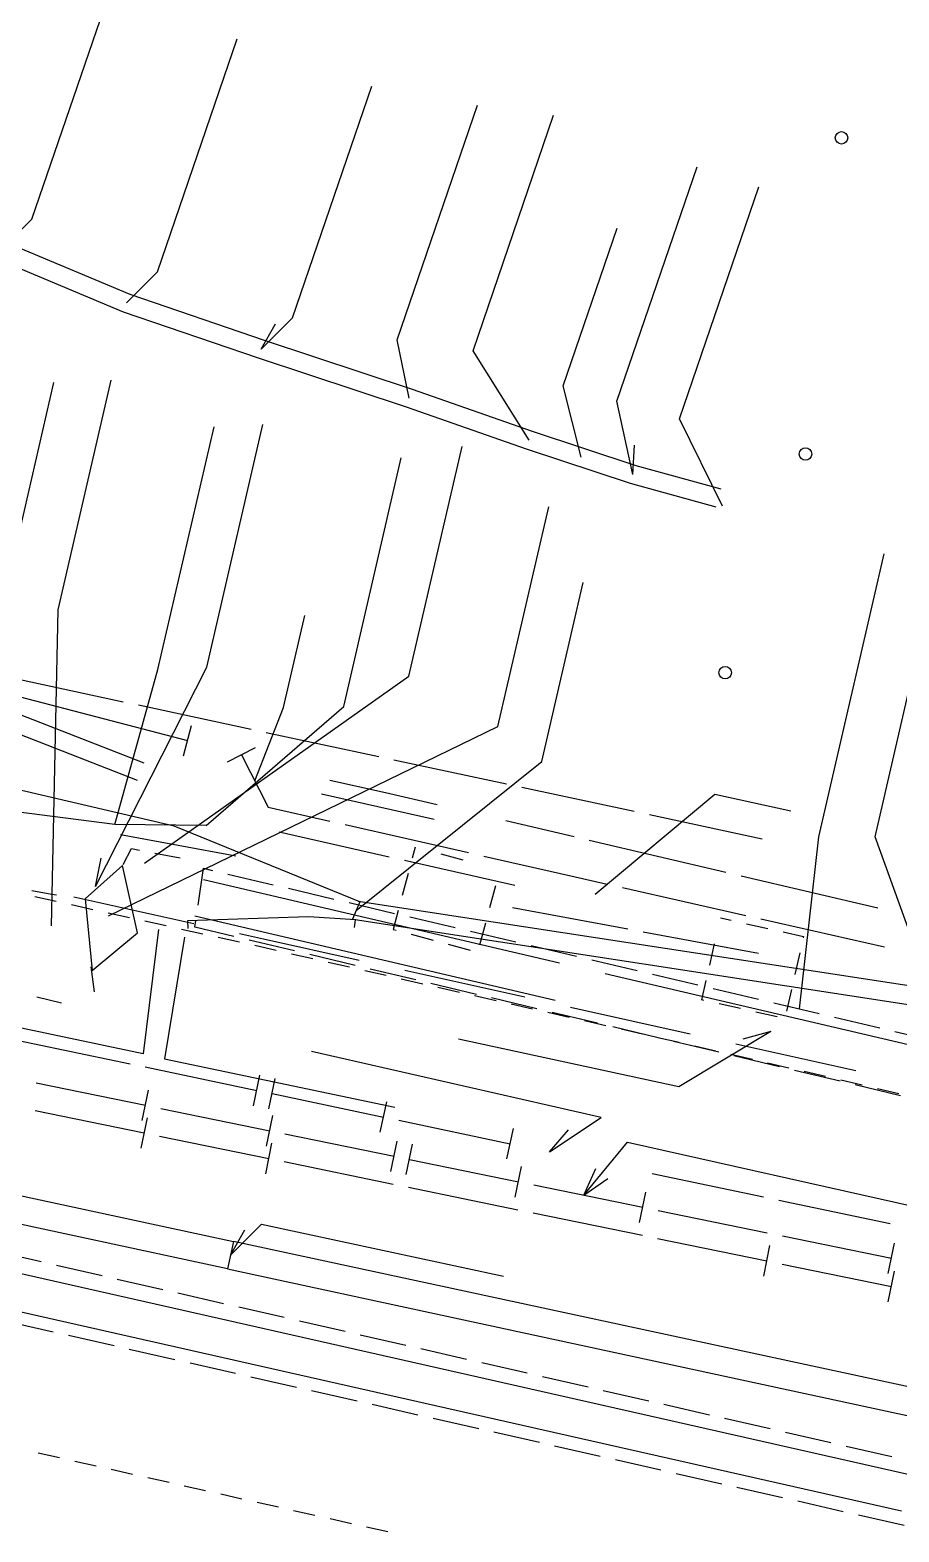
# Model space of a CAD drawing. Header units: metres. Extents: x 3206 to 3701, y 9896 to 11410.
# Drawn here: x 3470.11 to 3498, y 10823.98 to 10872.19 of the extents above; entities that cross this region are included whole.
import ezdxf

# ---------------------------------------------------------------- set-up
doc = ezdxf.new("R2010")
doc.units = ezdxf.units.M
for name, color, linetype in [('CURB', 7, 'Continuous'), ('ELECTR_CABLE', 7, 'Continuous'), ('GAS', 7, 'Continuous'), ('SEWER', 7, 'Continuous'), ('WATER_PIPELINE', 7, 'Continuous')]:
    doc.layers.add(name, color=color, linetype=linetype)

# ---------------------------------------------------------------- blocks, each defined once
blk = doc.blocks.new('МОЖЖЕВЕЛЬНИК_СКАЛЬНЫЙ')
blk.add_circle((0, 0), 0.2)

msp = doc.modelspace()

# ---------------------------------------------------------------- linework, layer by layer
at = {"layer": 'CURB'}
for points in [[(3482.474, 10845.958), (3482.379, 10845.604)], [(3484.018, 10845.543), (3483.311, 10845.733)], [(3482.249, 10845.121), (3482.059, 10844.414)], [(3484.868, 10844.021), (3485.058, 10844.728)], [(3470.262, 10844.379), (3470.952, 10844.226)], [(3471.44, 10844.118), (3472.129, 10843.965)], [(3472.617, 10843.857), (3473.306, 10843.704)], [(3481.929, 10843.931), (3481.765, 10843.32), (3481.861, 10843.294)], [(3473.795, 10843.596), (3474.484, 10843.443)], [(3474.972, 10843.334), (3475.661, 10843.182)], [(3484.548, 10842.831), (3484.738, 10843.538)], [(3492.274, 10843.69), (3492.619, 10843.613)], [(3493.107, 10843.504), (3493.797, 10843.349)], [(3476.149, 10843.073), (3476.838, 10842.92)], [(3477.326, 10842.811), (3478.015, 10842.654)], [(3482.344, 10843.164), (3483.051, 10842.974)], [(3483.534, 10842.845), (3484.241, 10842.654)], [(3491.927, 10842.169), (3492.084, 10842.858)], [(3494.285, 10843.24), (3494.933, 10843.095), (3494.924, 10843.054)], [(3478.502, 10842.543), (3479.19, 10842.386)], [(3494.815, 10842.566), (3494.66, 10841.876)], [(3479.678, 10842.274), (3480.366, 10842.117)], [(3480.854, 10842.006), (3481.542, 10841.849)], [(3482.029, 10841.737), (3482.717, 10841.58)], [(3483.205, 10841.469), (3483.893, 10841.311)], [(3491.738, 10841.043), (3491.673, 10841.058), (3491.816, 10841.682)], [(3494.551, 10841.388), (3494.396, 10840.698)], [(3484.381, 10841.2), (3485.069, 10841.043)], [(3485.556, 10840.931), (3486.245, 10840.774)], [(3492.916, 10840.78), (3492.226, 10840.934)], [(3486.732, 10840.663), (3487.42, 10840.506)], [(3487.908, 10840.394), (3488.596, 10840.237)], [(3494.093, 10840.516), (3493.404, 10840.67)], [(3489.083, 10840.126), (3489.772, 10839.969)], [(3490.259, 10839.857), (3490.947, 10839.7)], [(3491.435, 10839.588), (3492.122, 10839.428)], [(3492.609, 10839.314), (3493.297, 10839.154)], [(3493.784, 10839.041), (3494.471, 10838.881)], [(3494.958, 10838.767), (3495.646, 10838.607)], [(3496.133, 10838.493), (3496.82, 10838.333)], [(3497.307, 10838.22), (3497.995, 10838.06)], [(3471.061, 10826.356), (3470.378, 10826.51)], [(3472.232, 10826.093), (3471.549, 10826.247)], [(3473.403, 10825.829), (3472.72, 10825.983)], [(3474.574, 10825.565), (3473.891, 10825.719)], [(3475.744, 10825.301), (3475.061, 10825.455)], [(3476.915, 10825.037), (3476.232, 10825.191)], [(3478.086, 10824.773), (3477.403, 10824.927)], [(3479.257, 10824.509), (3478.574, 10824.663)], [(3480.428, 10824.245), (3479.744, 10824.399)], [(3481.598, 10823.981), (3480.915, 10824.135)]]:
    msp.add_lwpolyline(points, dxfattribs=at)
at = {"layer": 'ELECTR_CABLE'}
for points in [[(3426.522, 10877.063), (3428.865, 10876.059), (3434.582, 10875.292), (3444.36, 10872.758), (3455.1, 10869.958), (3460.236, 10868.603), (3464.705, 10866.89), (3469.279, 10865.399), (3473.311, 10863.708), (3477.63, 10862.232), (3482.381, 10860.662), (3486.231, 10859.312), (3489.551, 10858.215), (3492.283, 10857.467)], [(3426.286, 10876.512), (3428.704, 10875.476), (3434.466, 10874.703), (3444.209, 10872.177), (3454.948, 10869.377), (3460.052, 10868.032), (3464.504, 10866.325), (3469.07, 10864.836), (3473.098, 10863.147), (3477.439, 10861.663), (3482.188, 10860.094), (3486.038, 10858.744), (3489.378, 10857.64), (3492.125, 10856.888)], [(3469.174, 10865.118), (3470.174, 10866.118), (3472.734, 10873.607)], [(3473.204, 10863.428), (3474.204, 10864.428), (3476.762, 10871.91)], [(3477.534, 10861.948), (3478.534, 10862.948), (3481.078, 10870.39)], [(3482.284, 10860.378), (3481.9, 10862.249), (3484.474, 10869.778)], [(3486.134, 10859.028), (3484.333, 10861.896), (3486.918, 10869.459)], [(3489.464, 10857.928), (3488.951, 10860.274), (3491.522, 10867.797)], [(3492.333, 10856.911), (3490.96, 10859.709), (3493.504, 10867.152)], [(3487.799, 10858.478), (3487.223, 10860.767), (3488.955, 10865.832)], [(3477.534, 10861.948), (3477.994, 10862.761)], [(3469.663, 10847.091), (3469.099, 10853.176), (3470.88, 10860.88)], [(3472.831, 10846.689), (3474.219, 10851.663), (3476.021, 10859.457)], [(3489.464, 10857.928), (3489.516, 10858.86)], [(3475.762, 10846.654), (3480.184, 10850.479), (3482.029, 10858.462)], [(3480.582, 10843.925), (3486.538, 10848.708), (3487.868, 10854.46)], [(3461.701, 10849.34), (3462.246, 10853.167), (3473.765, 10848.667)], [(3477.33, 10848.09), (3478.253, 10850.439), (3478.936, 10853.395)], [(3462.295, 10849.256), (3462.734, 10852.333), (3473.547, 10848.109)], [(3499.12, 10841.08), (3497.237, 10846.294), (3498.567, 10852.046)], [(3467.33, 10851.43), (3475.17, 10849.38)], [(3469.494, 10851.405), (3473.106, 10850.63)], [(3473.594, 10850.526), (3477.206, 10849.751)], [(3480.696, 10844.203), (3474.737, 10846.639), (3462.593, 10849.467), (3462.067, 10849.591)], [(3475.044, 10848.896), (3475.296, 10849.864)], [(3477.694, 10849.646), (3481.306, 10848.871)], [(3476.455, 10848.702), (3477.345, 10849.158)], [(3476.9, 10848.93), (3477.76, 10847.25)], [(3481.794, 10848.767), (3485.406, 10847.992)], [(3479.731, 10848.116), (3481.517, 10847.718), (3483.175, 10847.33)], [(3479.463, 10847.669), (3483.086, 10846.863)], [(3485.894, 10847.887), (3489.506, 10847.113)], [(3488.249, 10844.452), (3492.089, 10847.662), (3494.532, 10847.124)], [(3477.76, 10847.25), (3479.74, 10846.799)], [(3472.831, 10846.689), (3469.663, 10847.091)], [(3475.762, 10846.654), (3472.831, 10846.689)], [(3480.228, 10846.688), (3484.187, 10845.787)], [(3485.381, 10846.814), (3487.574, 10846.3)], [(3489.994, 10847.008), (3493.606, 10846.233)], [(3473.015, 10846.367), (3476.718, 10845.678)], [(3481.643, 10845.644), (3478.105, 10846.448)], [(3488.061, 10846.186), (3492.447, 10845.16)], [(3485.668, 10844.73), (3482.13, 10845.534)], [(3484.675, 10845.676), (3487.47, 10845.04), (3488.635, 10844.776)], [(3492.934, 10845.046), (3497.32, 10844.019)], [(3471.523, 10844.366), (3475.37, 10843.514)], [(3489.123, 10844.665), (3493.084, 10843.767)], [(3480.696, 10844.203), (3480.468, 10843.647)], [(3499.162, 10841.377), (3480.641, 10844.221)], [(3485.599, 10844.025), (3489.302, 10843.336)], [(3480.568, 10843.625), (3479.055, 10843.72), (3475.17, 10843.602)], [(3475.17, 10843.602), (3475.178, 10843.352)], [(3480.55, 10843.627), (3480.512, 10843.38)], [(3499.071, 10840.784), (3480.55, 10843.628)], [(3493.571, 10843.657), (3497.532, 10842.759)], [(3476.835, 10843.19), (3477.608, 10843.019), (3480.681, 10842.335)], [(3489.794, 10843.245), (3493.497, 10842.555)], [(3482.146, 10842.009), (3485.992, 10841.154)], [(3487.456, 10840.828), (3491.302, 10839.972)], [(3492.766, 10839.646), (3496.613, 10838.791)]]:
    msp.add_lwpolyline(points, dxfattribs=at)
at = {"layer": 'GAS'}
for points in [[(3469.747, 10839.761), (3473.324, 10839.009)], [(3486.788, 10836.178), (3488.44, 10837.282), (3479.151, 10839.403)], [(3473.813, 10838.906), (3477.39, 10838.154)], [(3477.287, 10837.664), (3477.493, 10838.643)], [(3477.777, 10837.562), (3477.983, 10838.54)], [(3470.315, 10838.396), (3473.816, 10837.677)], [(3473.715, 10837.188), (3473.916, 10838.167)], [(3477.88, 10838.051), (3481.457, 10837.299)], [(3470.274, 10837.51), (3473.781, 10836.789)], [(3474.306, 10837.577), (3477.807, 10836.859)], [(3481.354, 10836.809), (3481.56, 10837.788)], [(3473.68, 10836.299), (3473.881, 10837.279)], [(3477.706, 10836.369), (3477.907, 10837.348)], [(3481.946, 10837.196), (3485.523, 10836.444)], [(3474.27, 10836.688), (3477.777, 10835.967)], [(3478.296, 10836.758), (3481.797, 10836.04)], [(3481.697, 10835.55), (3481.898, 10836.53)], [(3485.42, 10835.955), (3485.626, 10836.933)], [(3486.788, 10836.178), (3487.397, 10836.886)], [(3477.676, 10835.478), (3477.877, 10836.457)], [(3482.187, 10835.45), (3482.387, 10836.429)], [(3487.892, 10834.79), (3489.292, 10836.491), (3498.547, 10834.418)], [(3478.266, 10835.867), (3481.773, 10835.146)], [(3482.287, 10835.939), (3485.788, 10835.221)], [(3485.687, 10834.731), (3485.888, 10835.711)], [(3487.892, 10834.79), (3488.27, 10835.643)], [(3486.278, 10835.121), (3489.778, 10834.402)], [(3487.892, 10834.79), (3488.657, 10835.326)], [(3490.079, 10835.486), (3493.656, 10834.734)], [(3482.263, 10835.045), (3485.769, 10834.324)], [(3489.678, 10833.913), (3489.879, 10834.892)], [(3494.145, 10834.631), (3497.722, 10833.879)], [(3486.259, 10834.224), (3489.765, 10833.503)], [(3490.268, 10834.302), (3493.769, 10833.584)], [(3490.255, 10833.402), (3493.761, 10832.681)], [(3493.66, 10832.191), (3493.862, 10833.171)], [(3494.259, 10833.483), (3497.76, 10832.765)], [(3497.659, 10832.275), (3497.86, 10833.255)], [(3494.251, 10832.581), (3497.757, 10831.86)], [(3497.656, 10831.37), (3497.858, 10832.349)]]:
    msp.add_lwpolyline(points, dxfattribs=at)
at = {"layer": 'SEWER'}
for points in [[(3470.802, 10843.436), (3471.011, 10853.577), (3472.716, 10860.951)], [(3472.214, 10844.696), (3475.788, 10851.734), (3477.589, 10859.528)], [(3473.789, 10845.449), (3482.275, 10851.445), (3483.98, 10858.819)], [(3472.628, 10843.753), (3485.131, 10849.835), (3486.76, 10856.883)], [(3494.813, 10840.771), (3495.427, 10846.294), (3497.527, 10855.378)], [(3473.101, 10845.408), (3473.366, 10845.918), (3473.624, 10845.868)], [(3474.115, 10845.773), (3474.937, 10845.614)], [(3473.08, 10845.368), (3471.878, 10844.307), (3472.104, 10842.004), (3473.561, 10843.216), (3473.08, 10845.368)], [(3472.214, 10844.696), (3472.399, 10845.612)], [(3475.507, 10844.1), (3475.679, 10845.284), (3475.974, 10845.215)], [(3475.678, 10844.924), (3487.109, 10842.248)], [(3476.461, 10845.1), (3477.921, 10844.755)], [(3470.168, 10844.572), (3470.817, 10844.453), (3470.965, 10844.433)], [(3478.407, 10844.641), (3479.867, 10844.296)], [(3475.405, 10843.756), (3486.972, 10841.048)], [(3480.354, 10844.181), (3481.814, 10843.837)], [(3474.241, 10843.321), (3473.748, 10839.333), (3466.482, 10840.86)], [(3476.657, 10843.096), (3475.405, 10843.395), (3475.435, 10843.605)], [(3482.301, 10843.722), (3483.761, 10843.378)], [(3475.075, 10843.07), (3474.432, 10839.172), (3481.825, 10837.617)], [(3478.602, 10842.631), (3477.144, 10842.98)], [(3484.247, 10843.263), (3485.707, 10842.919)], [(3486.194, 10842.804), (3487.654, 10842.46)], [(3480.548, 10842.166), (3479.089, 10842.515)], [(3488.14, 10842.345), (3489.6, 10842)], [(3472.069, 10842.121), (3472.168, 10841.319)], [(3482.493, 10841.702), (3481.034, 10842.05)], [(3488.569, 10841.906), (3500, 10839.231)], [(3490.087, 10841.886), (3491.547, 10841.541)], [(3484.438, 10841.237), (3482.979, 10841.585)], [(3492.033, 10841.426), (3493.493, 10841.082)], [(3471.119, 10840.954), (3470.334, 10841.147)], [(3486.383, 10840.772), (3484.924, 10841.121)], [(3493.98, 10840.967), (3495.44, 10840.623)], [(3488.329, 10840.307), (3486.87, 10840.656)], [(3495.927, 10840.508), (3497.387, 10840.164)], [(3493.888, 10840.045), (3490.938, 10838.27), (3483.869, 10839.804)], [(3490.274, 10839.842), (3488.815, 10840.191)], [(3493.888, 10840.045), (3492.988, 10839.795)], [(3497.873, 10840.049), (3499.333, 10839.705)], [(3492.219, 10839.377), (3490.76, 10839.726)], [(3494.164, 10838.913), (3492.705, 10839.261)], [(3496.11, 10838.448), (3494.651, 10838.796)], [(3498.055, 10837.983), (3496.596, 10838.332)]]:
    msp.add_lwpolyline(points, dxfattribs=at)
at = {"layer": 'WATER_PIPELINE'}
for points in [[(3448.546, 10838.433), (3448.736, 10839.313), (3476.64, 10833.305), (3476.45, 10832.425), (3448.546, 10838.433)], [(3476.545, 10832.865), (3477.545, 10833.865), (3485.31, 10832.192)], [(3476.545, 10832.865), (3477.005, 10833.678)], [(3464.333, 10833.516), (3498.344, 10825.828)], [(3500, 10827.35), (3500, 10828.271), (3476.64, 10833.305), (3476.45, 10832.425), (3500, 10827.35)], [(3469.013, 10832.993), (3470.475, 10832.658)], [(3464.138, 10832.329), (3498.079, 10824.657)], [(3470.963, 10832.546), (3472.425, 10832.211)], [(3472.912, 10832.1), (3474.374, 10831.765)], [(3474.861, 10831.653), (3476.324, 10831.318)], [(3476.811, 10831.206), (3478.273, 10830.871)], [(3478.76, 10830.76), (3480.223, 10830.425)], [(3470.86, 10830.395), (3469.398, 10830.728)], [(3472.811, 10829.952), (3471.348, 10830.284)], [(3480.71, 10830.313), (3482.172, 10829.978)], [(3474.761, 10829.509), (3473.298, 10829.841)], [(3482.659, 10829.866), (3484.122, 10829.531)], [(3476.711, 10829.065), (3475.248, 10829.398)], [(3484.609, 10829.42), (3486.071, 10829.085)], [(3478.661, 10828.622), (3477.199, 10828.954)], [(3486.558, 10828.973), (3488.021, 10828.638)], [(3480.612, 10828.179), (3479.149, 10828.511)], [(3488.508, 10828.526), (3489.97, 10828.191)], [(3482.562, 10827.735), (3481.099, 10828.068)], [(3490.457, 10828.08), (3491.919, 10827.745)], [(3484.512, 10827.292), (3483.049, 10827.625)], [(3492.407, 10827.633), (3493.869, 10827.298)], [(3486.462, 10826.849), (3485, 10827.181)], [(3494.356, 10827.186), (3495.818, 10826.851)], [(3488.413, 10826.406), (3486.95, 10826.738)], [(3496.306, 10826.74), (3497.768, 10826.405)], [(3490.363, 10825.962), (3488.9, 10826.295)], [(3492.313, 10825.519), (3490.85, 10825.851)], [(3494.263, 10825.076), (3492.801, 10825.408)], [(3496.214, 10824.632), (3494.751, 10824.965)], [(3498.164, 10824.189), (3496.701, 10824.521)]]:
    msp.add_lwpolyline(points, dxfattribs=at)

# ---------------------------------------------------------------- block references
at = {"layer": 'BUSH'}
for p in [(3496.158, 10868.729), (3495.001, 10858.579), (3492.424, 10851.562)]:
    msp.add_blockref('МОЖЖЕВЕЛЬНИК_СКАЛЬНЫЙ', p, dxfattribs=at)

doc.saveas('drawing.dxf')
